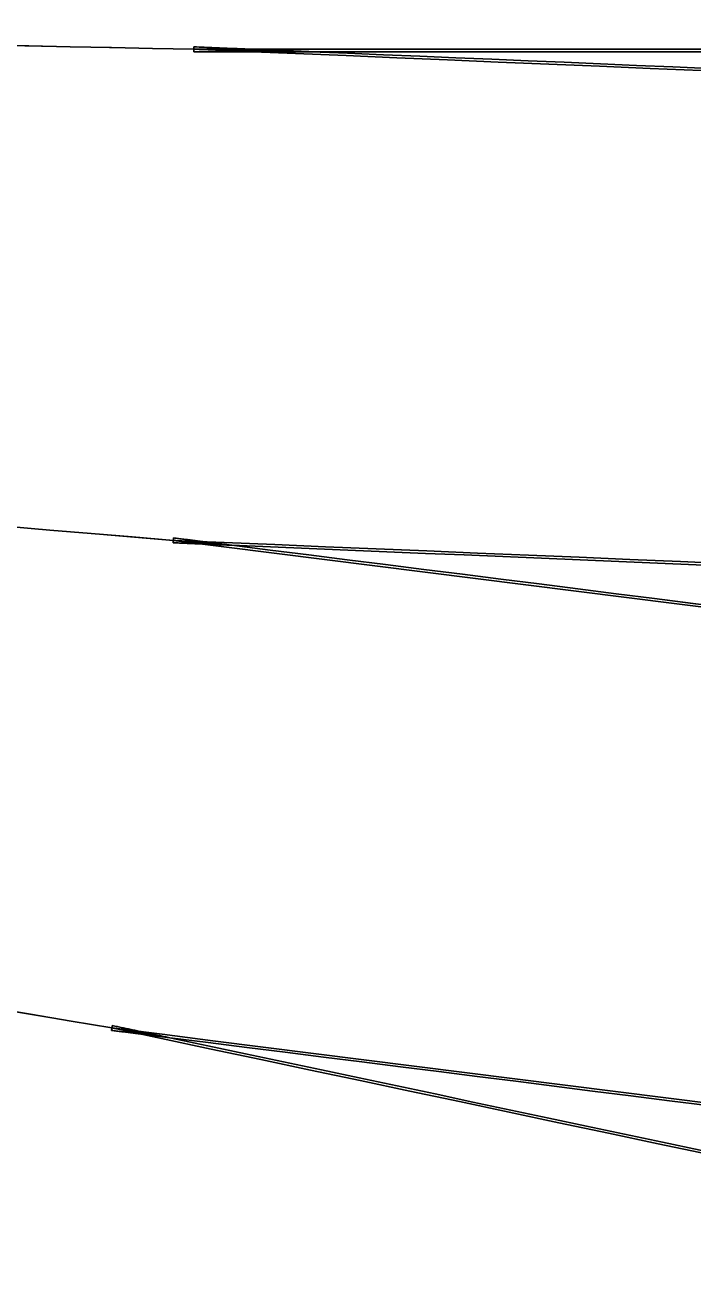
# Model space of a CAD drawing. Header units: millimetres. Extents: x 0 to 262, y -49 to 161.
# Drawn here: x 10.07 to 12.8, y 55.53 to 60.61 of the extents above; entities that cross this region are included whole.
import ezdxf

# ---------------------------------------------------------------- set-up
doc = ezdxf.new("R2010")
doc.units = ezdxf.units.MM
doc.layers.add('FRONT_HIDDEN', color=8, linetype='CONTINUOUS')
doc.layers.add('FRONT_VISIBLE', color=7, linetype='Continuous')

msp = doc.modelspace()

# ---------------------------------------------------------------- linework, layer by layer
at = {"layer": 'FRONT_HIDDEN'}
for points in [[(10.7625, 60.5134), (10.5941, 60.5169), (10.4257, 60.5205), (10.2573, 60.524), (10.0888, 60.5275), (9.9204, 60.531), (9.752, 60.5345), (9.5836, 60.5381), (9.4152, 60.5416), (9.2468, 60.5451), (9.0784, 60.5486), (8.91, 60.5521), (8.7415, 60.5556), (8.5731, 60.5592), (8.4047, 60.5627), (8.2363, 60.5662), (8.0679, 60.5697), (7.8995, 60.5732), (7.7311, 60.5768), (7.5627, 60.5803), (7.3942, 60.5838), (7.2258, 60.5873), (7.0574, 60.5908), (6.889, 60.5943)], [(10.7625, 60.5134), (10.5941, 60.5169), (10.4257, 60.5205), (10.2573, 60.524), (10.0888, 60.5275), (9.9204, 60.531), (9.752, 60.5345), (9.5836, 60.5381), (9.4152, 60.5416), (9.2468, 60.5451), (9.0784, 60.5486), (8.91, 60.5521), (8.7415, 60.5556), (8.5731, 60.5592), (8.4047, 60.5627), (8.2363, 60.5662), (8.0679, 60.5697), (7.8995, 60.5732), (7.7311, 60.5768), (7.5627, 60.5803), (7.3942, 60.5838), (7.2258, 60.5873), (7.0574, 60.5908), (6.889, 60.5943)], [(6.889, 60.5943), (7.0574, 60.5908), (7.2258, 60.5873), (7.3942, 60.5838), (7.5627, 60.5803), (7.7311, 60.5768), (7.8995, 60.5732), (8.0679, 60.5697), (8.2363, 60.5662), (8.4047, 60.5627), (8.5731, 60.5592), (8.7415, 60.5556), (8.91, 60.5521), (9.0784, 60.5486), (9.2468, 60.5451), (9.4152, 60.5416), (9.5836, 60.5381), (9.752, 60.5345), (9.9204, 60.531), (10.0888, 60.5275), (10.2573, 60.524), (10.4257, 60.5205), (10.5941, 60.5169), (10.7625, 60.5134)], [(10.7625, 60.5134), (10.7625, 60.513), (10.7625, 60.5126), (10.7625, 60.5121), (10.7625, 60.5117), (10.7625, 60.5113), (10.7624, 60.5108), (10.7624, 60.5104), (10.7624, 60.5099), (10.7624, 60.5095), (10.7624, 60.5091), (10.7624, 60.5086), (10.7624, 60.5082), (10.7624, 60.5078), (10.7624, 60.5073), (10.7624, 60.5069), (10.7624, 60.5065), (10.7623, 60.506), (10.7623, 60.5056), (10.7623, 60.5052), (10.7623, 60.5047), (10.7623, 60.5043), (10.7623, 60.5039), (10.7623, 60.5034)], [(10.7623, 60.5034), (10.7623, 60.5039), (10.7623, 60.5043), (10.7623, 60.5047), (10.7623, 60.5052), (10.7623, 60.5056), (10.7623, 60.506), (10.7624, 60.5065), (10.7624, 60.5069), (10.7624, 60.5073), (10.7624, 60.5078), (10.7624, 60.5082), (10.7624, 60.5086), (10.7624, 60.5091), (10.7624, 60.5095), (10.7624, 60.5099), (10.7624, 60.5104), (10.7624, 60.5108), (10.7625, 60.5113), (10.7625, 60.5117), (10.7625, 60.5121), (10.7625, 60.5126), (10.7625, 60.513), (10.7625, 60.5134)], [(10.7623, 60.5034), (10.7727, 60.5034), (10.7831, 60.5034), (10.7935, 60.5034), (10.8039, 60.5034), (10.8143, 60.5034), (10.8248, 60.5034), (10.8352, 60.5034), (10.8456, 60.5034), (10.856, 60.5034), (10.8664, 60.5034), (10.8768, 60.5034), (10.8872, 60.5034), (10.8976, 60.5034), (10.908, 60.5034), (10.9185, 60.5034), (10.9289, 60.5034), (10.9393, 60.5034), (10.9497, 60.5034), (10.9601, 60.5034), (10.9705, 60.5034), (10.9809, 60.5034), (10.9913, 60.5034), (11.0017, 60.5034)], [(11.0017, 60.5034), (10.9913, 60.5034), (10.9809, 60.5034), (10.9705, 60.5034), (10.9601, 60.5034), (10.9497, 60.5034), (10.9393, 60.5034), (10.9289, 60.5034), (10.9185, 60.5034), (10.908, 60.5034), (10.8976, 60.5034), (10.8872, 60.5034), (10.8768, 60.5034), (10.8664, 60.5034), (10.856, 60.5034), (10.8456, 60.5034), (10.8352, 60.5034), (10.8248, 60.5034), (10.8143, 60.5034), (10.8039, 60.5034), (10.7935, 60.5034), (10.7831, 60.5034), (10.7727, 60.5034), (10.7623, 60.5034)], [(10.7623, 60.5034), (10.7831, 60.5034), (10.8039, 60.5034), (10.8248, 60.5034), (10.8456, 60.5034), (10.8664, 60.5034), (10.8872, 60.5034), (10.908, 60.5034), (10.9289, 60.5034), (10.9497, 60.5034), (10.9705, 60.5034), (10.9913, 60.5034), (11.0121, 60.5034), (11.033, 60.5034), (11.0538, 60.5034), (11.0746, 60.5034), (11.0954, 60.5034), (11.1162, 60.5034), (11.1371, 60.5034), (11.1579, 60.5034), (11.1787, 60.5034), (11.1995, 60.5034), (11.2204, 60.5034), (11.2412, 60.5034)], [(11.2412, 60.5034), (11.2204, 60.5034), (11.1995, 60.5034), (11.1787, 60.5034), (11.1579, 60.5034), (11.1371, 60.5034), (11.1162, 60.5034), (11.0954, 60.5034), (11.0746, 60.5034), (11.0538, 60.5034), (11.033, 60.5034), (11.0121, 60.5034), (10.9913, 60.5034), (10.9705, 60.5034), (10.9497, 60.5034), (10.9289, 60.5034), (10.908, 60.5034), (10.8872, 60.5034), (10.8664, 60.5034), (10.8456, 60.5034), (10.8248, 60.5034), (10.8039, 60.5034), (10.7831, 60.5034), (10.7623, 60.5034)], [(10.7627, 60.5234), (10.7627, 60.523), (10.7627, 60.5226), (10.7627, 60.5221), (10.7627, 60.5217), (10.7627, 60.5213), (10.7627, 60.5208), (10.7626, 60.5204), (10.7626, 60.5199), (10.7626, 60.5195), (10.7626, 60.5191), (10.7626, 60.5186), (10.7626, 60.5182), (10.7626, 60.5178), (10.7626, 60.5173), (10.7626, 60.5169), (10.7626, 60.5165), (10.7626, 60.516), (10.7625, 60.5156), (10.7625, 60.5152), (10.7625, 60.5147), (10.7625, 60.5143), (10.7625, 60.5139), (10.7625, 60.5134)], [(10.7625, 60.5134), (10.7625, 60.5139), (10.7625, 60.5143), (10.7625, 60.5147), (10.7625, 60.5152), (10.7625, 60.5156), (10.7626, 60.516), (10.7626, 60.5165), (10.7626, 60.5169), (10.7626, 60.5173), (10.7626, 60.5178), (10.7626, 60.5182), (10.7626, 60.5186), (10.7626, 60.5191), (10.7626, 60.5195), (10.7626, 60.5199), (10.7626, 60.5204), (10.7627, 60.5208), (10.7627, 60.5213), (10.7627, 60.5217), (10.7627, 60.5221), (10.7627, 60.5226), (10.7627, 60.523), (10.7627, 60.5234)], [(15.5208, 60.3145), (15.314, 60.3232), (15.1071, 60.3318), (14.9002, 60.3405), (14.6933, 60.3491), (14.4864, 60.3578), (14.2795, 60.3664), (14.0727, 60.3751), (13.8658, 60.3837), (13.6589, 60.3924), (13.452, 60.401), (13.2451, 60.4097), (13.0382, 60.4183), (12.8313, 60.4269), (12.6245, 60.4356), (12.4176, 60.4442), (12.2107, 60.4529), (12.0038, 60.4615), (11.7969, 60.4702), (11.59, 60.4788), (11.3832, 60.4875), (11.1763, 60.4961), (10.9694, 60.5048), (10.7625, 60.5134)], [(15.525, 60.5134), (15.3179, 60.5134), (15.1109, 60.5134), (14.9038, 60.5134), (14.6967, 60.5134), (14.4897, 60.5134), (14.2826, 60.5134), (14.0755, 60.5134), (13.8685, 60.5134), (13.6614, 60.5134), (13.4543, 60.5134), (13.2473, 60.5134), (13.0402, 60.5134), (12.8332, 60.5134), (12.6261, 60.5134), (12.419, 60.5134), (12.212, 60.5134), (12.0049, 60.5134), (11.7978, 60.5134), (11.5908, 60.5134), (11.3837, 60.5134), (11.1766, 60.5134), (10.9696, 60.5134), (10.7625, 60.5134)], [(10.7625, 60.5134), (10.7833, 60.513), (10.8041, 60.5126), (10.8249, 60.5121), (10.8457, 60.5117), (10.8666, 60.5113), (10.8874, 60.5108), (10.9082, 60.5104), (10.929, 60.5099), (10.9498, 60.5095), (10.9706, 60.5091), (10.9914, 60.5086), (11.0122, 60.5082), (11.0331, 60.5078), (11.0539, 60.5073), (11.0747, 60.5069), (11.0955, 60.5065), (11.1163, 60.506), (11.1371, 60.5056), (11.1579, 60.5052), (11.1787, 60.5047), (11.1996, 60.5043), (11.2204, 60.5039), (11.2412, 60.5034)], [(11.2412, 60.5034), (11.2204, 60.5039), (11.1996, 60.5043), (11.1787, 60.5047), (11.1579, 60.5052), (11.1371, 60.5056), (11.1163, 60.506), (11.0955, 60.5065), (11.0747, 60.5069), (11.0539, 60.5073), (11.0331, 60.5078), (11.0122, 60.5082), (10.9914, 60.5086), (10.9706, 60.5091), (10.9498, 60.5095), (10.929, 60.5099), (10.9082, 60.5104), (10.8874, 60.5108), (10.8666, 60.5113), (10.8457, 60.5117), (10.8249, 60.5121), (10.8041, 60.5126), (10.7833, 60.513), (10.7625, 60.5134)], [(11.0019, 60.5134), (10.9915, 60.5139), (10.9811, 60.5143), (10.9707, 60.5147), (10.9603, 60.5152), (10.9499, 60.5156), (10.9395, 60.516), (10.9291, 60.5165), (10.9187, 60.5169), (10.9083, 60.5173), (10.8979, 60.5178), (10.8875, 60.5182), (10.8771, 60.5186), (10.8667, 60.5191), (10.8563, 60.5195), (10.8459, 60.5199), (10.8355, 60.5204), (10.8251, 60.5208), (10.8147, 60.5213), (10.8043, 60.5217), (10.7939, 60.5221), (10.7835, 60.5226), (10.7731, 60.523), (10.7627, 60.5234)], [(10.7627, 60.5234), (10.7731, 60.523), (10.7835, 60.5226), (10.7939, 60.5221), (10.8043, 60.5217), (10.8147, 60.5213), (10.8251, 60.5208), (10.8355, 60.5204), (10.8459, 60.5199), (10.8563, 60.5195), (10.8667, 60.5191), (10.8771, 60.5186), (10.8875, 60.5182), (10.8979, 60.5178), (10.9083, 60.5173), (10.9187, 60.5169), (10.9291, 60.5165), (10.9395, 60.516), (10.9499, 60.5156), (10.9603, 60.5152), (10.9707, 60.5147), (10.9811, 60.5143), (10.9915, 60.5139), (11.0019, 60.5134)], [(10.7627, 60.5234), (10.7835, 60.5226), (10.8043, 60.5217), (10.8251, 60.5208), (10.8459, 60.5199), (10.8667, 60.5191), (10.8875, 60.5182), (10.9083, 60.5173), (10.9291, 60.5165), (10.9499, 60.5156), (10.9707, 60.5147), (10.9915, 60.5139), (11.0123, 60.513), (11.0331, 60.5121), (11.0539, 60.5113), (11.0748, 60.5104), (11.0956, 60.5095), (11.1164, 60.5086), (11.1372, 60.5078), (11.158, 60.5069), (11.1788, 60.506), (11.1996, 60.5052), (11.2204, 60.5043), (11.2412, 60.5034)], [(11.2412, 60.5034), (11.2204, 60.5043), (11.1996, 60.5052), (11.1788, 60.506), (11.158, 60.5069), (11.1372, 60.5078), (11.1164, 60.5086), (11.0956, 60.5095), (11.0748, 60.5104), (11.0539, 60.5113), (11.0331, 60.5121), (11.0123, 60.513), (10.9915, 60.5139), (10.9707, 60.5147), (10.9499, 60.5156), (10.9291, 60.5165), (10.9083, 60.5173), (10.8875, 60.5182), (10.8667, 60.5191), (10.8459, 60.5199), (10.8251, 60.5208), (10.8043, 60.5217), (10.7835, 60.5226), (10.7627, 60.5234)], [(11.0017, 60.5034), (11.0121, 60.5034), (11.0226, 60.5034), (11.033, 60.5034), (11.0434, 60.5034), (11.0538, 60.5034), (11.0642, 60.5034), (11.0746, 60.5034), (11.085, 60.5034), (11.0954, 60.5034), (11.1058, 60.5034), (11.1162, 60.5034), (11.1267, 60.5034), (11.1371, 60.5034), (11.1475, 60.5034), (11.1579, 60.5034), (11.1683, 60.5034), (11.1787, 60.5034), (11.1891, 60.5034), (11.1995, 60.5034), (11.2099, 60.5034), (11.2204, 60.5034), (11.2308, 60.5034), (11.2412, 60.5034)], [(11.2412, 60.5034), (11.2308, 60.5034), (11.2204, 60.5034), (11.2099, 60.5034), (11.1995, 60.5034), (11.1891, 60.5034), (11.1787, 60.5034), (11.1683, 60.5034), (11.1579, 60.5034), (11.1475, 60.5034), (11.1371, 60.5034), (11.1267, 60.5034), (11.1162, 60.5034), (11.1058, 60.5034), (11.0954, 60.5034), (11.085, 60.5034), (11.0746, 60.5034), (11.0642, 60.5034), (11.0538, 60.5034), (11.0434, 60.5034), (11.033, 60.5034), (11.0226, 60.5034), (11.0121, 60.5034), (11.0017, 60.5034)], [(11.2412, 60.5034), (11.2308, 60.5039), (11.2204, 60.5043), (11.21, 60.5047), (11.1996, 60.5052), (11.1892, 60.5056), (11.1788, 60.506), (11.1684, 60.5065), (11.158, 60.5069), (11.1476, 60.5073), (11.1372, 60.5078), (11.1268, 60.5082), (11.1164, 60.5086), (11.106, 60.5091), (11.0956, 60.5095), (11.0852, 60.5099), (11.0748, 60.5104), (11.0644, 60.5108), (11.054, 60.5113), (11.0435, 60.5117), (11.0331, 60.5121), (11.0227, 60.5126), (11.0123, 60.513), (11.0019, 60.5134)], [(11.0019, 60.5134), (11.0123, 60.513), (11.0227, 60.5126), (11.0331, 60.5121), (11.0435, 60.5117), (11.054, 60.5113), (11.0644, 60.5108), (11.0748, 60.5104), (11.0852, 60.5099), (11.0956, 60.5095), (11.106, 60.5091), (11.1164, 60.5086), (11.1268, 60.5082), (11.1372, 60.5078), (11.1476, 60.5073), (11.158, 60.5069), (11.1684, 60.5065), (11.1788, 60.506), (11.1892, 60.5056), (11.1996, 60.5052), (11.21, 60.5047), (11.2204, 60.5043), (11.2308, 60.5039), (11.2412, 60.5034)], [(11.2412, 60.5034), (11.3886, 60.4973), (11.5361, 60.4911), (11.6836, 60.4849), (11.8311, 60.4788), (11.9785, 60.4726), (12.126, 60.4664), (12.2735, 60.4603), (12.421, 60.4541), (12.5684, 60.4479), (12.7159, 60.4418), (12.8634, 60.4356), (13.0108, 60.4295), (13.1583, 60.4233), (13.3058, 60.4171), (13.4533, 60.411), (13.6007, 60.4048), (13.7482, 60.3986), (13.8957, 60.3925), (14.0431, 60.3863), (14.1906, 60.3801), (14.3381, 60.374), (14.4856, 60.3678), (14.633, 60.3616)], [(14.633, 60.3616), (14.4856, 60.3678), (14.3381, 60.374), (14.1906, 60.3801), (14.0431, 60.3863), (13.8957, 60.3925), (13.7482, 60.3986), (13.6007, 60.4048), (13.4533, 60.411), (13.3058, 60.4171), (13.1583, 60.4233), (13.0108, 60.4295), (12.8634, 60.4356), (12.7159, 60.4418), (12.5684, 60.4479), (12.421, 60.4541), (12.2735, 60.4603), (12.126, 60.4664), (11.9785, 60.4726), (11.8311, 60.4788), (11.6836, 60.4849), (11.5361, 60.4911), (11.3886, 60.4973), (11.2412, 60.5034)], [(14.636, 60.5034), (14.4884, 60.5034), (14.3408, 60.5034), (14.1932, 60.5034), (14.0456, 60.5034), (13.898, 60.5034), (13.7504, 60.5034), (13.6028, 60.5034), (13.4552, 60.5034), (13.3076, 60.5034), (13.16, 60.5034), (13.0124, 60.5034), (12.8648, 60.5034), (12.7172, 60.5034), (12.5696, 60.5034), (12.422, 60.5034), (12.2744, 60.5034), (12.1268, 60.5034), (11.9792, 60.5034), (11.8316, 60.5034), (11.684, 60.5034), (11.5364, 60.5034), (11.3888, 60.5034), (11.2412, 60.5034)], [(11.2412, 60.5034), (11.3888, 60.5034), (11.5364, 60.5034), (11.684, 60.5034), (11.8316, 60.5034), (11.9792, 60.5034), (12.1268, 60.5034), (12.2744, 60.5034), (12.422, 60.5034), (12.5696, 60.5034), (12.7172, 60.5034), (12.8648, 60.5034), (13.0124, 60.5034), (13.16, 60.5034), (13.3076, 60.5034), (13.4552, 60.5034), (13.6028, 60.5034), (13.7504, 60.5034), (13.898, 60.5034), (14.0456, 60.5034), (14.1932, 60.5034), (14.3408, 60.5034), (14.4884, 60.5034), (14.636, 60.5034)], [(11.2412, 60.5034), (11.3886, 60.4973), (11.5361, 60.4911), (11.6836, 60.4849), (11.8311, 60.4788), (11.9785, 60.4726), (12.126, 60.4664), (12.2735, 60.4603), (12.4209, 60.4541), (12.5684, 60.4479), (12.7159, 60.4418), (12.8634, 60.4356), (13.0108, 60.4295), (13.1583, 60.4233), (13.3058, 60.4171), (13.4533, 60.411), (13.6007, 60.4048), (13.7482, 60.3986), (13.8957, 60.3925), (14.0431, 60.3863), (14.1906, 60.3801), (14.3381, 60.374), (14.4856, 60.3678), (14.633, 60.3616)], [(14.633, 60.3616), (14.4856, 60.3678), (14.3381, 60.374), (14.1906, 60.3801), (14.0431, 60.3863), (13.8957, 60.3925), (13.7482, 60.3986), (13.6007, 60.4048), (13.4533, 60.411), (13.3058, 60.4171), (13.1583, 60.4233), (13.0108, 60.4295), (12.8634, 60.4356), (12.7159, 60.4418), (12.5684, 60.4479), (12.4209, 60.4541), (12.2735, 60.4603), (12.126, 60.4664), (11.9785, 60.4726), (11.8311, 60.4788), (11.6836, 60.4849), (11.5361, 60.4911), (11.3886, 60.4973), (11.2412, 60.5034)], [(11.2412, 60.5034), (11.3888, 60.5034), (11.5364, 60.5034), (11.684, 60.5034), (11.8316, 60.5034), (11.9792, 60.5034), (12.1268, 60.5034), (12.2744, 60.5034), (12.422, 60.5034), (12.5696, 60.5034), (12.7172, 60.5034), (12.8648, 60.5034), (13.0124, 60.5034), (13.16, 60.5034), (13.3076, 60.5034), (13.4552, 60.5034), (13.6028, 60.5034), (13.7504, 60.5034), (13.898, 60.5034), (14.0456, 60.5034), (14.1932, 60.5034), (14.3408, 60.5034), (14.4884, 60.5034), (14.636, 60.5034)], [(14.636, 60.5034), (14.4884, 60.5034), (14.3408, 60.5034), (14.1932, 60.5034), (14.0456, 60.5034), (13.898, 60.5034), (13.7504, 60.5034), (13.6028, 60.5034), (13.4552, 60.5034), (13.3076, 60.5034), (13.16, 60.5034), (13.0124, 60.5034), (12.8648, 60.5034), (12.7172, 60.5034), (12.5696, 60.5034), (12.422, 60.5034), (12.2744, 60.5034), (12.1268, 60.5034), (11.9792, 60.5034), (11.8316, 60.5034), (11.684, 60.5034), (11.5364, 60.5034), (11.3888, 60.5034), (11.2412, 60.5034)], [(10.6788, 58.5105), (10.5108, 58.5246), (10.3428, 58.5386), (10.1749, 58.5527), (10.0069, 58.5668), (9.8389, 58.5808), (9.6709, 58.5949), (9.503, 58.609), (9.335, 58.6231), (9.167, 58.6371), (8.9991, 58.6512), (8.8311, 58.6653), (8.6631, 58.6793), (8.4951, 58.6934), (8.3272, 58.7075), (8.1592, 58.7215), (7.9912, 58.7356), (7.8233, 58.7497), (7.6553, 58.7637), (7.4873, 58.7778), (7.3193, 58.7919), (7.1514, 58.8059), (6.9834, 58.82), (6.8154, 58.8341)], [(10.6788, 58.5105), (10.5108, 58.5246), (10.3428, 58.5386), (10.1749, 58.5527), (10.0069, 58.5668), (9.8389, 58.5808), (9.6709, 58.5949), (9.503, 58.609), (9.335, 58.6231), (9.167, 58.6371), (8.9991, 58.6512), (8.8311, 58.6653), (8.6631, 58.6793), (8.4951, 58.6934), (8.3272, 58.7075), (8.1592, 58.7215), (7.9912, 58.7356), (7.8233, 58.7497), (7.6553, 58.7637), (7.4873, 58.7778), (7.3193, 58.7919), (7.1514, 58.8059), (6.9834, 58.82), (6.8154, 58.8341)], [(6.8154, 58.8341), (6.9834, 58.82), (7.1514, 58.8059), (7.3193, 58.7919), (7.4873, 58.7778), (7.6553, 58.7637), (7.8233, 58.7497), (7.9912, 58.7356), (8.1592, 58.7215), (8.3272, 58.7075), (8.4951, 58.6934), (8.6631, 58.6793), (8.8311, 58.6653), (8.9991, 58.6512), (9.167, 58.6371), (9.335, 58.6231), (9.503, 58.609), (9.6709, 58.5949), (9.8389, 58.5808), (10.0069, 58.5668), (10.1749, 58.5527), (10.3428, 58.5386), (10.5108, 58.5246), (10.6788, 58.5105)], [(10.6788, 58.5105), (10.6787, 58.5101), (10.6787, 58.5096), (10.6787, 58.5092), (10.6786, 58.5088), (10.6786, 58.5083), (10.6786, 58.5079), (10.6785, 58.5075), (10.6785, 58.507), (10.6785, 58.5066), (10.6784, 58.5062), (10.6784, 58.5057), (10.6783, 58.5053), (10.6783, 58.5049), (10.6783, 58.5044), (10.6782, 58.504), (10.6782, 58.5036), (10.6782, 58.5031), (10.6781, 58.5027), (10.6781, 58.5023), (10.6781, 58.5018), (10.678, 58.5014), (10.678, 58.501), (10.6779, 58.5005)], [(10.6779, 58.5005), (10.678, 58.501), (10.678, 58.5014), (10.6781, 58.5018), (10.6781, 58.5023), (10.6781, 58.5027), (10.6782, 58.5031), (10.6782, 58.5036), (10.6782, 58.504), (10.6783, 58.5044), (10.6783, 58.5049), (10.6783, 58.5053), (10.6784, 58.5057), (10.6784, 58.5062), (10.6785, 58.5066), (10.6785, 58.507), (10.6785, 58.5075), (10.6786, 58.5079), (10.6786, 58.5083), (10.6786, 58.5088), (10.6787, 58.5092), (10.6787, 58.5096), (10.6787, 58.5101), (10.6788, 58.5105)], [(10.6788, 58.5105), (10.6788, 58.5109), (10.6789, 58.5114), (10.6789, 58.5118), (10.6789, 58.5122), (10.679, 58.5127), (10.679, 58.5131), (10.679, 58.5135), (10.6791, 58.514), (10.6791, 58.5144), (10.6791, 58.5148), (10.6792, 58.5153), (10.6792, 58.5157), (10.6792, 58.5162), (10.6793, 58.5166), (10.6793, 58.517), (10.6794, 58.5175), (10.6794, 58.5179), (10.6794, 58.5183), (10.6795, 58.5188), (10.6795, 58.5192), (10.6795, 58.5196), (10.6796, 58.5201), (10.6796, 58.5205)], [(10.6796, 58.5205), (10.6796, 58.5201), (10.6795, 58.5196), (10.6795, 58.5192), (10.6795, 58.5188), (10.6794, 58.5183), (10.6794, 58.5179), (10.6794, 58.5175), (10.6793, 58.517), (10.6793, 58.5166), (10.6792, 58.5162), (10.6792, 58.5157), (10.6792, 58.5153), (10.6791, 58.5148), (10.6791, 58.5144), (10.6791, 58.514), (10.679, 58.5135), (10.679, 58.5131), (10.679, 58.5127), (10.6789, 58.5122), (10.6789, 58.5118), (10.6789, 58.5114), (10.6788, 58.5109), (10.6788, 58.5105)], [(15.4039, 57.9152), (15.1985, 57.9411), (14.993, 57.967), (14.7876, 57.9928), (14.5822, 58.0187), (14.3767, 58.0446), (14.1713, 58.0705), (13.9658, 58.0964), (13.7604, 58.1223), (13.555, 58.1481), (13.3495, 58.174), (13.1441, 58.1999), (12.9386, 58.2258), (12.7332, 58.2517), (12.5277, 58.2776), (12.3223, 58.3034), (12.1169, 58.3293), (11.9114, 58.3552), (11.706, 58.3811), (11.5005, 58.407), (11.2951, 58.4329), (11.0897, 58.4587), (10.8842, 58.4846), (10.6788, 58.5105)], [(15.4371, 58.3116), (15.2302, 58.3203), (15.0234, 58.3289), (14.8165, 58.3376), (14.6096, 58.3462), (14.4027, 58.3549), (14.1958, 58.3635), (13.9889, 58.3721), (13.782, 58.3808), (13.5752, 58.3894), (13.3683, 58.3981), (13.1614, 58.4067), (12.9545, 58.4154), (12.7476, 58.424), (12.5407, 58.4327), (12.3339, 58.4413), (12.127, 58.45), (11.9201, 58.4586), (11.7132, 58.4673), (11.5063, 58.4759), (11.2994, 58.4846), (11.0925, 58.4932), (10.8857, 58.5019), (10.6788, 58.5105)], [(10.6788, 58.5105), (10.6892, 58.5096), (10.6995, 58.5088), (10.7099, 58.5079), (10.7203, 58.507), (10.7306, 58.5062), (10.741, 58.5053), (10.7514, 58.5044), (10.7618, 58.5036), (10.7721, 58.5027), (10.7825, 58.5018), (10.7929, 58.501), (10.8033, 58.5001), (10.8136, 58.4992), (10.824, 58.4983), (10.8344, 58.4975), (10.8448, 58.4966), (10.8551, 58.4957), (10.8655, 58.4949), (10.8759, 58.494), (10.8863, 58.4931), (10.8966, 58.4923), (10.907, 58.4914), (10.9174, 58.4905)], [(10.9174, 58.4905), (10.907, 58.4914), (10.8966, 58.4923), (10.8863, 58.4931), (10.8759, 58.494), (10.8655, 58.4949), (10.8551, 58.4957), (10.8448, 58.4966), (10.8344, 58.4975), (10.824, 58.4983), (10.8136, 58.4992), (10.8033, 58.5001), (10.7929, 58.501), (10.7825, 58.5018), (10.7721, 58.5027), (10.7618, 58.5036), (10.7514, 58.5044), (10.741, 58.5053), (10.7306, 58.5062), (10.7203, 58.507), (10.7099, 58.5079), (10.6995, 58.5088), (10.6892, 58.5096), (10.6788, 58.5105)], [(10.6796, 58.5205), (10.6848, 58.5198), (10.69, 58.5192), (10.6951, 58.5185), (10.7003, 58.5179), (10.7055, 58.5172), (10.7106, 58.5166), (10.7158, 58.5159), (10.721, 58.5153), (10.7261, 58.5146), (10.7313, 58.514), (10.7365, 58.5133), (10.7416, 58.5127), (10.7468, 58.512), (10.752, 58.5114), (10.7571, 58.5107), (10.7623, 58.5101), (10.7675, 58.5094), (10.7727, 58.5088), (10.7778, 58.5081), (10.783, 58.5075), (10.7882, 58.5068), (10.7933, 58.5062), (10.7985, 58.5055)], [(10.7985, 58.5055), (10.7933, 58.5062), (10.7882, 58.5068), (10.783, 58.5075), (10.7778, 58.5081), (10.7727, 58.5088), (10.7675, 58.5094), (10.7623, 58.5101), (10.7571, 58.5107), (10.752, 58.5114), (10.7468, 58.512), (10.7416, 58.5127), (10.7365, 58.5133), (10.7313, 58.514), (10.7261, 58.5146), (10.721, 58.5153), (10.7158, 58.5159), (10.7106, 58.5166), (10.7055, 58.5172), (10.7003, 58.5179), (10.6951, 58.5185), (10.69, 58.5192), (10.6848, 58.5198), (10.6796, 58.5205)], [(10.6796, 58.5205), (10.69, 58.5192), (10.7003, 58.5179), (10.7106, 58.5166), (10.721, 58.5153), (10.7313, 58.514), (10.7416, 58.5127), (10.752, 58.5114), (10.7623, 58.5101), (10.7727, 58.5088), (10.783, 58.5075), (10.7933, 58.5062), (10.8037, 58.5049), (10.814, 58.5036), (10.8243, 58.5023), (10.8347, 58.5009), (10.845, 58.4996), (10.8554, 58.4983), (10.8657, 58.497), (10.876, 58.4957), (10.8864, 58.4944), (10.8967, 58.4931), (10.907, 58.4918), (10.9174, 58.4905)], [(10.9174, 58.4905), (10.907, 58.4918), (10.8967, 58.4931), (10.8864, 58.4944), (10.876, 58.4957), (10.8657, 58.497), (10.8554, 58.4983), (10.845, 58.4996), (10.8347, 58.5009), (10.8243, 58.5023), (10.814, 58.5036), (10.8037, 58.5049), (10.7933, 58.5062), (10.783, 58.5075), (10.7727, 58.5088), (10.7623, 58.5101), (10.752, 58.5114), (10.7416, 58.5127), (10.7313, 58.514), (10.721, 58.5153), (10.7106, 58.5166), (10.7003, 58.5179), (10.69, 58.5192), (10.6796, 58.5205)], [(10.6779, 58.5005), (10.6831, 58.5003), (10.6884, 58.5001), (10.6936, 58.4999), (10.6988, 58.4997), (10.704, 58.4995), (10.7092, 58.4992), (10.7144, 58.499), (10.7196, 58.4988), (10.7248, 58.4986), (10.73, 58.4984), (10.7352, 58.4981), (10.7404, 58.4979), (10.7456, 58.4977), (10.7508, 58.4975), (10.756, 58.4973), (10.7612, 58.4971), (10.7664, 58.4968), (10.7716, 58.4966), (10.7768, 58.4964), (10.782, 58.4962), (10.7873, 58.496), (10.7925, 58.4958), (10.7977, 58.4955)], [(10.7977, 58.4955), (10.7925, 58.4958), (10.7873, 58.496), (10.782, 58.4962), (10.7768, 58.4964), (10.7716, 58.4966), (10.7664, 58.4968), (10.7612, 58.4971), (10.756, 58.4973), (10.7508, 58.4975), (10.7456, 58.4977), (10.7404, 58.4979), (10.7352, 58.4981), (10.73, 58.4984), (10.7248, 58.4986), (10.7196, 58.4988), (10.7144, 58.499), (10.7092, 58.4992), (10.704, 58.4995), (10.6988, 58.4997), (10.6936, 58.4999), (10.6884, 58.5001), (10.6831, 58.5003), (10.6779, 58.5005)], [(10.6779, 58.5005), (10.6884, 58.5001), (10.6988, 58.4997), (10.7092, 58.4992), (10.7196, 58.4988), (10.73, 58.4984), (10.7404, 58.4979), (10.7508, 58.4975), (10.7612, 58.4971), (10.7716, 58.4966), (10.782, 58.4962), (10.7925, 58.4958), (10.8029, 58.4953), (10.8133, 58.4949), (10.8237, 58.4944), (10.8341, 58.494), (10.8445, 58.4936), (10.8549, 58.4931), (10.8653, 58.4927), (10.8757, 58.4923), (10.8862, 58.4918), (10.8966, 58.4914), (10.907, 58.491), (10.9174, 58.4905)], [(10.9174, 58.4905), (10.907, 58.491), (10.8966, 58.4914), (10.8862, 58.4918), (10.8757, 58.4923), (10.8653, 58.4927), (10.8549, 58.4931), (10.8445, 58.4936), (10.8341, 58.494), (10.8237, 58.4944), (10.8133, 58.4949), (10.8029, 58.4953), (10.7925, 58.4958), (10.782, 58.4962), (10.7716, 58.4966), (10.7612, 58.4971), (10.7508, 58.4975), (10.7404, 58.4979), (10.73, 58.4984), (10.7196, 58.4988), (10.7092, 58.4992), (10.6988, 58.4997), (10.6884, 58.5001), (10.6779, 58.5005)], [(10.7977, 58.4955), (10.8029, 58.4953), (10.8081, 58.4951), (10.8133, 58.4949), (10.8185, 58.4947), (10.8237, 58.4944), (10.8289, 58.4942), (10.8341, 58.494), (10.8393, 58.4938), (10.8445, 58.4936), (10.8497, 58.4934), (10.8549, 58.4931), (10.8601, 58.4929), (10.8653, 58.4927), (10.8705, 58.4925), (10.8757, 58.4923), (10.8809, 58.4921), (10.8862, 58.4918), (10.8914, 58.4916), (10.8966, 58.4914), (10.9018, 58.4912), (10.907, 58.491), (10.9122, 58.4907), (10.9174, 58.4905)], [(10.9174, 58.4905), (10.9122, 58.4907), (10.907, 58.491), (10.9018, 58.4912), (10.8966, 58.4914), (10.8914, 58.4916), (10.8862, 58.4918), (10.8809, 58.4921), (10.8757, 58.4923), (10.8705, 58.4925), (10.8653, 58.4927), (10.8601, 58.4929), (10.8549, 58.4931), (10.8497, 58.4934), (10.8445, 58.4936), (10.8393, 58.4938), (10.8341, 58.494), (10.8289, 58.4942), (10.8237, 58.4944), (10.8185, 58.4947), (10.8133, 58.4949), (10.8081, 58.4951), (10.8029, 58.4953), (10.7977, 58.4955)], [(10.7985, 58.5055), (10.8037, 58.5049), (10.8088, 58.5042), (10.814, 58.5036), (10.8192, 58.5029), (10.8243, 58.5023), (10.8295, 58.5016), (10.8347, 58.5009), (10.8399, 58.5003), (10.845, 58.4996), (10.8502, 58.499), (10.8554, 58.4983), (10.8605, 58.4977), (10.8657, 58.497), (10.8709, 58.4964), (10.876, 58.4957), (10.8812, 58.4951), (10.8864, 58.4944), (10.8915, 58.4938), (10.8967, 58.4931), (10.9019, 58.4925), (10.907, 58.4918), (10.9122, 58.4912), (10.9174, 58.4905)], [(10.9174, 58.4905), (10.9122, 58.4912), (10.907, 58.4918), (10.9019, 58.4925), (10.8967, 58.4931), (10.8915, 58.4938), (10.8864, 58.4944), (10.8812, 58.4951), (10.876, 58.4957), (10.8709, 58.4964), (10.8657, 58.497), (10.8605, 58.4977), (10.8554, 58.4983), (10.8502, 58.499), (10.845, 58.4996), (10.8399, 58.5003), (10.8347, 58.5009), (10.8295, 58.5016), (10.8243, 58.5023), (10.8192, 58.5029), (10.814, 58.5036), (10.8088, 58.5042), (10.8037, 58.5049), (10.7985, 58.5055)], [(10.9174, 58.4905), (11.0742, 58.4708), (11.2309, 58.451), (11.3877, 58.4313), (11.5445, 58.4115), (11.7012, 58.3918), (11.858, 58.372), (12.0148, 58.3523), (12.1716, 58.3325), (12.3283, 58.3128), (12.4851, 58.293), (12.6419, 58.2733), (12.7987, 58.2535), (12.9554, 58.2338), (13.1122, 58.214), (13.269, 58.1943), (13.4257, 58.1745), (13.5825, 58.1548), (13.7393, 58.135), (13.8961, 58.1153), (14.0528, 58.0955), (14.2096, 58.0757), (14.3664, 58.056), (14.5231, 58.0362)], [(14.5231, 58.0362), (14.3664, 58.056), (14.2096, 58.0757), (14.0528, 58.0955), (13.8961, 58.1153), (13.7393, 58.135), (13.5825, 58.1548), (13.4257, 58.1745), (13.269, 58.1943), (13.1122, 58.214), (12.9554, 58.2338), (12.7987, 58.2535), (12.6419, 58.2733), (12.4851, 58.293), (12.3283, 58.3128), (12.1716, 58.3325), (12.0148, 58.3523), (11.858, 58.372), (11.7012, 58.3918), (11.5445, 58.4115), (11.3877, 58.4313), (11.2309, 58.451), (11.0742, 58.4708), (10.9174, 58.4905)], [(10.9174, 58.4905), (11.0742, 58.4708), (11.2309, 58.451), (11.3877, 58.4313), (11.5445, 58.4115), (11.7012, 58.3918), (11.858, 58.372), (12.0148, 58.3523), (12.1716, 58.3325), (12.3283, 58.3128), (12.4851, 58.293), (12.6419, 58.2733), (12.7986, 58.2535), (12.9554, 58.2338), (13.1122, 58.214), (13.269, 58.1943), (13.4257, 58.1745), (13.5825, 58.1548), (13.7393, 58.135), (13.896, 58.1153), (14.0528, 58.0955), (14.2096, 58.0758), (14.3664, 58.056), (14.5231, 58.0362)], [(14.5231, 58.0362), (14.3664, 58.056), (14.2096, 58.0758), (14.0528, 58.0955), (13.896, 58.1153), (13.7393, 58.135), (13.5825, 58.1548), (13.4257, 58.1745), (13.269, 58.1943), (13.1122, 58.214), (12.9554, 58.2338), (12.7986, 58.2535), (12.6419, 58.2733), (12.4851, 58.293), (12.3283, 58.3128), (12.1716, 58.3325), (12.0148, 58.3523), (11.858, 58.372), (11.7012, 58.3918), (11.5445, 58.4115), (11.3877, 58.4313), (11.2309, 58.451), (11.0742, 58.4708), (10.9174, 58.4905)], [(10.9174, 58.4905), (11.0753, 58.4839), (11.2331, 58.4773), (11.391, 58.4707), (11.5489, 58.4641), (11.7068, 58.4575), (11.8646, 58.4509), (12.0225, 58.4443), (12.1804, 58.4377), (12.3382, 58.4311), (12.4961, 58.4245), (12.654, 58.4179), (12.8119, 58.4113), (12.9697, 58.4047), (13.1276, 58.3981), (13.2855, 58.3915), (13.4434, 58.3849), (13.6012, 58.3783), (13.7591, 58.3717), (13.917, 58.3651), (14.0749, 58.3585), (14.2327, 58.3519), (14.3906, 58.3453), (14.5485, 58.3387)], [(14.5485, 58.3387), (14.3906, 58.3453), (14.2327, 58.3519), (14.0749, 58.3585), (13.917, 58.3651), (13.7591, 58.3717), (13.6012, 58.3783), (13.4434, 58.3849), (13.2855, 58.3915), (13.1276, 58.3981), (12.9697, 58.4047), (12.8119, 58.4113), (12.654, 58.4179), (12.4961, 58.4245), (12.3382, 58.4311), (12.1804, 58.4377), (12.0225, 58.4443), (11.8646, 58.4509), (11.7068, 58.4575), (11.5489, 58.4641), (11.391, 58.4707), (11.2331, 58.4773), (11.0753, 58.4839), (10.9174, 58.4905)], [(10.9174, 58.4905), (11.0753, 58.4839), (11.2331, 58.4773), (11.391, 58.4707), (11.5489, 58.4641), (11.7068, 58.4575), (11.8646, 58.4509), (12.0225, 58.4443), (12.1804, 58.4377), (12.3382, 58.4311), (12.4961, 58.4245), (12.654, 58.4179), (12.8119, 58.4113), (12.9697, 58.4047), (13.1276, 58.3981), (13.2855, 58.3915), (13.4434, 58.3849), (13.6012, 58.3783), (13.7591, 58.3717), (13.917, 58.3651), (14.0748, 58.3585), (14.2327, 58.3519), (14.3906, 58.3453), (14.5485, 58.3387)], [(14.5485, 58.3387), (14.3906, 58.3453), (14.2327, 58.3519), (14.0748, 58.3585), (13.917, 58.3651), (13.7591, 58.3717), (13.6012, 58.3783), (13.4434, 58.3849), (13.2855, 58.3915), (13.1276, 58.3981), (12.9697, 58.4047), (12.8119, 58.4113), (12.654, 58.4179), (12.4961, 58.4245), (12.3382, 58.4311), (12.1804, 58.4377), (12.0225, 58.4443), (11.8646, 58.4509), (11.7068, 58.4575), (11.5489, 58.4641), (11.391, 58.4707), (11.2331, 58.4773), (11.0753, 58.4839), (10.9174, 58.4905)], [(10.4282, 56.5216), (10.262, 56.5496), (10.0958, 56.5776), (9.9296, 56.6057), (9.7633, 56.6337), (9.5971, 56.6618), (9.4309, 56.6898), (9.2647, 56.7178), (9.0985, 56.7459), (8.9323, 56.7739), (8.7661, 56.8019), (8.5999, 56.83), (8.4336, 56.858), (8.2674, 56.886), (8.1012, 56.9141), (7.935, 56.9421), (7.7688, 56.9702), (7.6026, 56.9982), (7.4364, 57.0262), (7.2702, 57.0543), (7.104, 57.0823), (6.9377, 57.1103), (6.7715, 57.1384), (6.6053, 57.1664)], [(10.4282, 56.5216), (10.262, 56.5496), (10.0958, 56.5776), (9.9296, 56.6057), (9.7633, 56.6337), (9.5971, 56.6618), (9.4309, 56.6898), (9.2647, 56.7178), (9.0985, 56.7459), (8.9323, 56.7739), (8.7661, 56.8019), (8.5999, 56.83), (8.4336, 56.858), (8.2674, 56.886), (8.1012, 56.9141), (7.935, 56.9421), (7.7688, 56.9702), (7.6026, 56.9982), (7.4364, 57.0262), (7.2702, 57.0543), (7.104, 57.0823), (6.9377, 57.1103), (6.7715, 57.1384), (6.6053, 57.1664)], [(6.6053, 57.1664), (6.7715, 57.1384), (6.9377, 57.1103), (7.104, 57.0823), (7.2702, 57.0543), (7.4364, 57.0262), (7.6026, 56.9982), (7.7688, 56.9702), (7.935, 56.9421), (8.1012, 56.9141), (8.2674, 56.886), (8.4336, 56.858), (8.5999, 56.83), (8.7661, 56.8019), (8.9323, 56.7739), (9.0985, 56.7459), (9.2647, 56.7178), (9.4309, 56.6898), (9.5971, 56.6618), (9.7633, 56.6337), (9.9296, 56.6057), (10.0958, 56.5776), (10.262, 56.5496), (10.4282, 56.5216)], [(10.4282, 56.5216), (10.4283, 56.522), (10.4283, 56.5224), (10.4284, 56.5229), (10.4285, 56.5233), (10.4286, 56.5237), (10.4286, 56.5241), (10.4287, 56.5246), (10.4288, 56.525), (10.4288, 56.5254), (10.4289, 56.5259), (10.429, 56.5263), (10.4291, 56.5267), (10.4291, 56.5272), (10.4292, 56.5276), (10.4293, 56.528), (10.4294, 56.5284), (10.4294, 56.5289), (10.4295, 56.5293), (10.4296, 56.5297), (10.4296, 56.5302), (10.4297, 56.5306), (10.4298, 56.531), (10.4299, 56.5314)], [(10.4299, 56.5314), (10.4298, 56.531), (10.4297, 56.5306), (10.4296, 56.5302), (10.4296, 56.5297), (10.4295, 56.5293), (10.4294, 56.5289), (10.4294, 56.5284), (10.4293, 56.528), (10.4292, 56.5276), (10.4291, 56.5272), (10.4291, 56.5267), (10.429, 56.5263), (10.4289, 56.5259), (10.4288, 56.5254), (10.4288, 56.525), (10.4287, 56.5246), (10.4286, 56.5241), (10.4286, 56.5237), (10.4285, 56.5233), (10.4284, 56.5229), (10.4283, 56.5224), (10.4283, 56.522), (10.4282, 56.5216)], [(10.4299, 56.5314), (10.435, 56.5304), (10.4401, 56.5293), (10.4451, 56.5282), (10.4502, 56.5271), (10.4553, 56.526), (10.4604, 56.525), (10.4655, 56.5239), (10.4706, 56.5228), (10.4757, 56.5217), (10.4808, 56.5206), (10.4859, 56.5196), (10.491, 56.5185), (10.4961, 56.5174), (10.5012, 56.5163), (10.5063, 56.5152), (10.5114, 56.5142), (10.5165, 56.5131), (10.5216, 56.512), (10.5267, 56.5109), (10.5318, 56.5098), (10.5369, 56.5088), (10.542, 56.5077), (10.5471, 56.5066)], [(10.5471, 56.5066), (10.542, 56.5077), (10.5369, 56.5088), (10.5318, 56.5098), (10.5267, 56.5109), (10.5216, 56.512), (10.5165, 56.5131), (10.5114, 56.5142), (10.5063, 56.5152), (10.5012, 56.5163), (10.4961, 56.5174), (10.491, 56.5185), (10.4859, 56.5196), (10.4808, 56.5206), (10.4757, 56.5217), (10.4706, 56.5228), (10.4655, 56.5239), (10.4604, 56.525), (10.4553, 56.526), (10.4502, 56.5271), (10.4451, 56.5282), (10.4401, 56.5293), (10.435, 56.5304), (10.4299, 56.5314)], [(10.4299, 56.5314), (10.4401, 56.5293), (10.4502, 56.5271), (10.4604, 56.525), (10.4706, 56.5228), (10.4808, 56.5206), (10.491, 56.5185), (10.5012, 56.5163), (10.5114, 56.5142), (10.5216, 56.512), (10.5318, 56.5098), (10.542, 56.5077), (10.5522, 56.5055), (10.5624, 56.5034), (10.5726, 56.5012), (10.5828, 56.499), (10.5929, 56.4969), (10.6031, 56.4947), (10.6133, 56.4926), (10.6235, 56.4904), (10.6337, 56.4882), (10.6439, 56.4861), (10.6541, 56.4839), (10.6643, 56.4817)], [(10.6643, 56.4817), (10.6541, 56.4839), (10.6439, 56.4861), (10.6337, 56.4882), (10.6235, 56.4904), (10.6133, 56.4926), (10.6031, 56.4947), (10.5929, 56.4969), (10.5828, 56.499), (10.5726, 56.5012), (10.5624, 56.5034), (10.5522, 56.5055), (10.542, 56.5077), (10.5318, 56.5098), (10.5216, 56.512), (10.5114, 56.5142), (10.5012, 56.5163), (10.491, 56.5185), (10.4808, 56.5206), (10.4706, 56.5228), (10.4604, 56.525), (10.4502, 56.5271), (10.4401, 56.5293), (10.4299, 56.5314)], [(10.4282, 56.5216), (10.4281, 56.5211), (10.4281, 56.5207), (10.428, 56.5203), (10.4279, 56.5199), (10.4278, 56.5194), (10.4278, 56.519), (10.4277, 56.5186), (10.4276, 56.5181), (10.4275, 56.5177), (10.4275, 56.5173), (10.4274, 56.5169), (10.4273, 56.5164), (10.4273, 56.516), (10.4272, 56.5156), (10.4271, 56.5151), (10.427, 56.5147), (10.427, 56.5143), (10.4269, 56.5139), (10.4268, 56.5134), (10.4267, 56.513), (10.4267, 56.5126), (10.4266, 56.5121), (10.4265, 56.5117)], [(10.4265, 56.5117), (10.4266, 56.5121), (10.4267, 56.5126), (10.4267, 56.513), (10.4268, 56.5134), (10.4269, 56.5139), (10.427, 56.5143), (10.427, 56.5147), (10.4271, 56.5151), (10.4272, 56.5156), (10.4273, 56.516), (10.4273, 56.5164), (10.4274, 56.5169), (10.4275, 56.5173), (10.4275, 56.5177), (10.4276, 56.5181), (10.4277, 56.5186), (10.4278, 56.519), (10.4278, 56.5194), (10.4279, 56.5199), (10.428, 56.5203), (10.4281, 56.5207), (10.4281, 56.5211), (10.4282, 56.5216)], [(10.4265, 56.5117), (10.4317, 56.5111), (10.4369, 56.5104), (10.442, 56.5098), (10.4472, 56.5091), (10.4524, 56.5084), (10.4575, 56.5078), (10.4627, 56.5071), (10.4679, 56.5065), (10.4731, 56.5058), (10.4782, 56.5052), (10.4834, 56.5045), (10.4886, 56.5039), (10.4937, 56.5032), (10.4989, 56.5026), (10.5041, 56.5019), (10.5092, 56.5013), (10.5144, 56.5006), (10.5196, 56.5), (10.5247, 56.4993), (10.5299, 56.4987), (10.5351, 56.498), (10.5402, 56.4974), (10.5454, 56.4967)], [(10.5454, 56.4967), (10.5402, 56.4974), (10.5351, 56.498), (10.5299, 56.4987), (10.5247, 56.4993), (10.5196, 56.5), (10.5144, 56.5006), (10.5092, 56.5013), (10.5041, 56.5019), (10.4989, 56.5026), (10.4937, 56.5032), (10.4886, 56.5039), (10.4834, 56.5045), (10.4782, 56.5052), (10.4731, 56.5058), (10.4679, 56.5065), (10.4627, 56.5071), (10.4575, 56.5078), (10.4524, 56.5084), (10.4472, 56.5091), (10.442, 56.5098), (10.4369, 56.5104), (10.4317, 56.5111), (10.4265, 56.5117)], [(10.4265, 56.5117), (10.4369, 56.5104), (10.4472, 56.5091), (10.4575, 56.5078), (10.4679, 56.5065), (10.4782, 56.5052), (10.4886, 56.5039), (10.4989, 56.5026), (10.5092, 56.5013), (10.5196, 56.5), (10.5299, 56.4987), (10.5402, 56.4974), (10.5506, 56.4961), (10.5609, 56.4948), (10.5713, 56.4935), (10.5816, 56.4922), (10.5919, 56.4909), (10.6023, 56.4896), (10.6126, 56.4883), (10.6229, 56.487), (10.6333, 56.4857), (10.6436, 56.4844), (10.654, 56.4831), (10.6643, 56.4817)], [(10.6643, 56.4817), (10.654, 56.4831), (10.6436, 56.4844), (10.6333, 56.4857), (10.6229, 56.487), (10.6126, 56.4883), (10.6023, 56.4896), (10.5919, 56.4909), (10.5816, 56.4922), (10.5713, 56.4935), (10.5609, 56.4948), (10.5506, 56.4961), (10.5402, 56.4974), (10.5299, 56.4987), (10.5196, 56.5), (10.5092, 56.5013), (10.4989, 56.5026), (10.4886, 56.5039), (10.4782, 56.5052), (10.4679, 56.5065), (10.4575, 56.5078), (10.4472, 56.5091), (10.4369, 56.5104), (10.4265, 56.5117)], [(15.0872, 55.534), (14.8846, 55.5769), (14.682, 55.6199), (14.4795, 55.6628), (14.2769, 55.7058), (14.0744, 55.7487), (13.8718, 55.7916), (13.6692, 55.8346), (13.4667, 55.8775), (13.2641, 55.9204), (13.0615, 55.9634), (12.859, 56.0063), (12.6564, 56.0493), (12.4538, 56.0922), (12.2513, 56.1351), (12.0487, 56.1781), (11.8461, 56.221), (11.6436, 56.2639), (11.441, 56.3069), (11.2385, 56.3498), (11.0359, 56.3928), (10.8333, 56.4357), (10.6308, 56.4786), (10.4282, 56.5216)], [(15.1533, 55.9263), (14.9479, 55.9521), (14.7425, 55.978), (14.537, 56.0039), (14.3316, 56.0298), (14.1261, 56.0557), (13.9207, 56.0816), (13.7153, 56.1074), (13.5098, 56.1333), (13.3044, 56.1592), (13.0989, 56.1851), (12.8935, 56.211), (12.688, 56.2369), (12.4826, 56.2627), (12.2772, 56.2886), (12.0717, 56.3145), (11.8663, 56.3404), (11.6608, 56.3663), (11.4554, 56.3922), (11.25, 56.418), (11.0445, 56.4439), (10.8391, 56.4698), (10.6336, 56.4957), (10.4282, 56.5216)], [(10.4282, 56.5216), (10.4385, 56.5198), (10.4487, 56.5181), (10.459, 56.5164), (10.4693, 56.5146), (10.4795, 56.5129), (10.4898, 56.5112), (10.5001, 56.5095), (10.5103, 56.5077), (10.5206, 56.506), (10.5308, 56.5043), (10.5411, 56.5025), (10.5514, 56.5008), (10.5616, 56.4991), (10.5719, 56.4973), (10.5822, 56.4956), (10.5924, 56.4939), (10.6027, 56.4921), (10.613, 56.4904), (10.6232, 56.4887), (10.6335, 56.4869), (10.6438, 56.4852), (10.654, 56.4835), (10.6643, 56.4817)], [(10.6643, 56.4817), (10.654, 56.4835), (10.6438, 56.4852), (10.6335, 56.4869), (10.6232, 56.4887), (10.613, 56.4904), (10.6027, 56.4921), (10.5924, 56.4939), (10.5822, 56.4956), (10.5719, 56.4973), (10.5616, 56.4991), (10.5514, 56.5008), (10.5411, 56.5025), (10.5308, 56.5043), (10.5206, 56.506), (10.5103, 56.5077), (10.5001, 56.5095), (10.4898, 56.5112), (10.4795, 56.5129), (10.4693, 56.5146), (10.459, 56.5164), (10.4487, 56.5181), (10.4385, 56.5198), (10.4282, 56.5216)], [(10.5454, 56.4967), (10.5506, 56.4961), (10.5558, 56.4954), (10.5609, 56.4948), (10.5661, 56.4941), (10.5713, 56.4935), (10.5764, 56.4928), (10.5816, 56.4922), (10.5868, 56.4915), (10.5919, 56.4909), (10.5971, 56.4902), (10.6023, 56.4896), (10.6074, 56.4889), (10.6126, 56.4883), (10.6178, 56.4876), (10.6229, 56.487), (10.6281, 56.4863), (10.6333, 56.4857), (10.6385, 56.485), (10.6436, 56.4844), (10.6488, 56.4837), (10.654, 56.4831), (10.6591, 56.4824), (10.6643, 56.4817)], [(10.6643, 56.4817), (10.6591, 56.4824), (10.654, 56.4831), (10.6488, 56.4837), (10.6436, 56.4844), (10.6385, 56.485), (10.6333, 56.4857), (10.6281, 56.4863), (10.6229, 56.487), (10.6178, 56.4876), (10.6126, 56.4883), (10.6074, 56.4889), (10.6023, 56.4896), (10.5971, 56.4902), (10.5919, 56.4909), (10.5868, 56.4915), (10.5816, 56.4922), (10.5764, 56.4928), (10.5713, 56.4935), (10.5661, 56.4941), (10.5609, 56.4948), (10.5558, 56.4954), (10.5506, 56.4961), (10.5454, 56.4967)], [(10.5471, 56.5066), (10.5522, 56.5055), (10.5573, 56.5044), (10.5624, 56.5034), (10.5675, 56.5023), (10.5726, 56.5012), (10.5777, 56.5001), (10.5828, 56.499), (10.5879, 56.498), (10.5929, 56.4969), (10.598, 56.4958), (10.6031, 56.4947), (10.6082, 56.4936), (10.6133, 56.4926), (10.6184, 56.4915), (10.6235, 56.4904), (10.6286, 56.4893), (10.6337, 56.4882), (10.6388, 56.4871), (10.6439, 56.4861), (10.649, 56.485), (10.6541, 56.4839), (10.6592, 56.4828), (10.6643, 56.4817)], [(10.6643, 56.4817), (10.6592, 56.4828), (10.6541, 56.4839), (10.649, 56.485), (10.6439, 56.4861), (10.6388, 56.4871), (10.6337, 56.4882), (10.6286, 56.4893), (10.6235, 56.4904), (10.6184, 56.4915), (10.6133, 56.4926), (10.6082, 56.4936), (10.6031, 56.4947), (10.598, 56.4958), (10.5929, 56.4969), (10.5879, 56.498), (10.5828, 56.499), (10.5777, 56.5001), (10.5726, 56.5012), (10.5675, 56.5023), (10.5624, 56.5034), (10.5573, 56.5044), (10.5522, 56.5055), (10.5471, 56.5066)], [(10.6643, 56.4817), (10.8189, 56.449), (10.9735, 56.4162), (11.128, 56.3835), (11.2826, 56.3507), (11.4372, 56.3179), (11.5918, 56.2852), (11.7463, 56.2524), (11.9009, 56.2196), (12.0555, 56.1869), (12.2101, 56.1541), (12.3646, 56.1213), (12.5192, 56.0886), (12.6738, 56.0558), (12.8284, 56.023), (12.983, 55.9903), (13.1375, 55.9575), (13.2921, 55.9247), (13.4467, 55.892), (13.6013, 55.8592), (13.7558, 55.8264), (13.9104, 55.7937), (14.065, 55.7609), (14.2196, 55.7281)], [(14.2196, 55.7281), (14.065, 55.7609), (13.9104, 55.7937), (13.7558, 55.8264), (13.6013, 55.8592), (13.4467, 55.892), (13.2921, 55.9247), (13.1375, 55.9575), (12.983, 55.9903), (12.8284, 56.023), (12.6738, 56.0558), (12.5192, 56.0886), (12.3646, 56.1213), (12.2101, 56.1541), (12.0555, 56.1869), (11.9009, 56.2196), (11.7463, 56.2524), (11.5918, 56.2852), (11.4372, 56.3179), (11.2826, 56.3507), (11.128, 56.3835), (10.9735, 56.4162), (10.8189, 56.449), (10.6643, 56.4817)], [(10.6643, 56.4817), (10.8189, 56.449), (10.9735, 56.4162), (11.128, 56.3835), (11.2826, 56.3507), (11.4372, 56.3179), (11.5918, 56.2852), (11.7463, 56.2524), (11.9009, 56.2196), (12.0555, 56.1869), (12.2101, 56.1541), (12.3646, 56.1213), (12.5192, 56.0886), (12.6738, 56.0558), (12.8284, 56.023), (12.9829, 55.9903), (13.1375, 55.9575), (13.2921, 55.9247), (13.4467, 55.892), (13.6013, 55.8592), (13.7558, 55.8264), (13.9104, 55.7937), (14.065, 55.7609), (14.2196, 55.7281)], [(14.2196, 55.7281), (14.065, 55.7609), (13.9104, 55.7937), (13.7558, 55.8264), (13.6013, 55.8592), (13.4467, 55.892), (13.2921, 55.9247), (13.1375, 55.9575), (12.9829, 55.9903), (12.8284, 56.023), (12.6738, 56.0558), (12.5192, 56.0886), (12.3646, 56.1213), (12.2101, 56.1541), (12.0555, 56.1869), (11.9009, 56.2196), (11.7463, 56.2524), (11.5918, 56.2852), (11.4372, 56.3179), (11.2826, 56.3507), (11.128, 56.3835), (10.9735, 56.4162), (10.8189, 56.449), (10.6643, 56.4817)], [(10.6643, 56.4817), (10.8211, 56.462), (10.9778, 56.4422), (11.1346, 56.4225), (11.2914, 56.4027), (11.4482, 56.383), (11.6049, 56.3632), (11.7617, 56.3435), (11.9185, 56.3237), (12.0753, 56.304), (12.232, 56.2842), (12.3888, 56.2645), (12.5456, 56.2447), (12.7023, 56.225), (12.8591, 56.2052), (13.0159, 56.1855), (13.1727, 56.1657), (13.3294, 56.146), (13.4862, 56.1262), (13.643, 56.1065), (13.7997, 56.0867), (13.9565, 56.067), (14.1133, 56.0472), (14.2701, 56.0275)], [(14.2701, 56.0275), (14.1133, 56.0472), (13.9565, 56.067), (13.7997, 56.0867), (13.643, 56.1065), (13.4862, 56.1262), (13.3294, 56.146), (13.1727, 56.1657), (13.0159, 56.1855), (12.8591, 56.2052), (12.7023, 56.225), (12.5456, 56.2447), (12.3888, 56.2645), (12.232, 56.2842), (12.0753, 56.304), (11.9185, 56.3237), (11.7617, 56.3435), (11.6049, 56.3632), (11.4482, 56.383), (11.2914, 56.4027), (11.1346, 56.4225), (10.9778, 56.4422), (10.8211, 56.462), (10.6643, 56.4817)], [(10.6643, 56.4817), (10.8211, 56.462), (10.9778, 56.4422), (11.1346, 56.4225), (11.2914, 56.4027), (11.4482, 56.383), (11.6049, 56.3632), (11.7617, 56.3435), (11.9185, 56.3237), (12.0752, 56.304), (12.232, 56.2842), (12.3888, 56.2645), (12.5456, 56.2447), (12.7023, 56.225), (12.8591, 56.2052), (13.0159, 56.1855), (13.1726, 56.1657), (13.3294, 56.146), (13.4862, 56.1262), (13.643, 56.1065), (13.7997, 56.0867), (13.9565, 56.067), (14.1133, 56.0472), (14.2701, 56.0275)], [(14.2701, 56.0275), (14.1133, 56.0472), (13.9565, 56.067), (13.7997, 56.0867), (13.643, 56.1065), (13.4862, 56.1262), (13.3294, 56.146), (13.1726, 56.1657), (13.0159, 56.1855), (12.8591, 56.2052), (12.7023, 56.225), (12.5456, 56.2447), (12.3888, 56.2645), (12.232, 56.2842), (12.0752, 56.304), (11.9185, 56.3237), (11.7617, 56.3435), (11.6049, 56.3632), (11.4482, 56.383), (11.2914, 56.4027), (11.1346, 56.4225), (10.9778, 56.4422), (10.8211, 56.462), (10.6643, 56.4817)]]:
    msp.add_lwpolyline(points, dxfattribs=at)
at = {"layer": 'FRONT_VISIBLE'}
for points in [[(6, 60.6129), (6.2071, 60.6086), (6.4141, 60.6043), (6.6212, 60.5999), (6.8283, 60.5956), (7.0353, 60.5913), (7.2424, 60.587), (7.4495, 60.5826), (7.6565, 60.5783), (7.8636, 60.574), (8.0707, 60.5697), (8.2777, 60.5653), (8.4848, 60.561), (8.6918, 60.5567), (8.8989, 60.5524), (9.106, 60.548), (9.313, 60.5437), (9.5201, 60.5394), (9.7272, 60.5351), (9.9342, 60.5307), (10.1413, 60.5264), (10.3484, 60.5221), (10.5554, 60.5178), (10.7625, 60.5134)], [(10.7625, 60.5134), (10.9694, 60.5048), (11.1763, 60.4961), (11.3832, 60.4875), (11.59, 60.4788), (11.7969, 60.4702), (12.0038, 60.4615), (12.2107, 60.4529), (12.4176, 60.4442), (12.6245, 60.4356), (12.8313, 60.4269), (13.0382, 60.4183), (13.2451, 60.4097), (13.452, 60.401), (13.6589, 60.3924), (13.8658, 60.3837), (14.0727, 60.3751), (14.2795, 60.3664), (14.4864, 60.3578), (14.6933, 60.3491), (14.9002, 60.3405), (15.1071, 60.3318), (15.314, 60.3232), (15.5208, 60.3145)], [(10.7625, 60.5134), (10.9696, 60.5134), (11.1766, 60.5134), (11.3837, 60.5134), (11.5908, 60.5134), (11.7978, 60.5134), (12.0049, 60.5134), (12.212, 60.5134), (12.419, 60.5134), (12.6261, 60.5134), (12.8332, 60.5134), (13.0402, 60.5134), (13.2473, 60.5134), (13.4543, 60.5134), (13.6614, 60.5134), (13.8685, 60.5134), (14.0755, 60.5134), (14.2826, 60.5134), (14.4897, 60.5134), (14.6967, 60.5134), (14.9038, 60.5134), (15.1109, 60.5134), (15.3179, 60.5134), (15.525, 60.5134)], [(5.9287, 58.9083), (6.1353, 58.891), (6.3418, 58.8737), (6.5483, 58.8564), (6.7548, 58.8391), (6.9614, 58.8218), (7.1679, 58.8045), (7.3744, 58.7872), (7.5809, 58.7699), (7.7875, 58.7527), (7.994, 58.7354), (8.2005, 58.7181), (8.407, 58.7008), (8.6135, 58.6835), (8.8201, 58.6662), (9.0266, 58.6489), (9.2331, 58.6316), (9.4396, 58.6143), (9.6462, 58.597), (9.8527, 58.5797), (10.0592, 58.5624), (10.2657, 58.5451), (10.4723, 58.5278), (10.6788, 58.5105)], [(10.6788, 58.5105), (10.8842, 58.4846), (11.0897, 58.4587), (11.2951, 58.4329), (11.5005, 58.407), (11.706, 58.3811), (11.9114, 58.3552), (12.1169, 58.3293), (12.3223, 58.3034), (12.5277, 58.2776), (12.7332, 58.2517), (12.9386, 58.2258), (13.1441, 58.1999), (13.3495, 58.174), (13.555, 58.1481), (13.7604, 58.1223), (13.9658, 58.0964), (14.1713, 58.0705), (14.3767, 58.0446), (14.5822, 58.0187), (14.7876, 57.9928), (14.993, 57.967), (15.1985, 57.9411), (15.4039, 57.9152)], [(10.6788, 58.5105), (10.8857, 58.5019), (11.0925, 58.4932), (11.2994, 58.4846), (11.5063, 58.4759), (11.7132, 58.4673), (11.9201, 58.4586), (12.127, 58.45), (12.3339, 58.4413), (12.5407, 58.4327), (12.7476, 58.424), (12.9545, 58.4154), (13.1614, 58.4067), (13.3683, 58.3981), (13.5752, 58.3894), (13.782, 58.3808), (13.9889, 58.3721), (14.1958, 58.3635), (14.4027, 58.3549), (14.6096, 58.3462), (14.8165, 58.3376), (15.0234, 58.3289), (15.2302, 58.3203), (15.4371, 58.3116)], [(5.7279, 57.3144), (5.9323, 57.2799), (6.1367, 57.2455), (6.341, 57.211), (6.5454, 57.1765), (6.7497, 57.142), (6.9541, 57.1076), (7.1584, 57.0731), (7.3628, 57.0386), (7.5672, 57.0042), (7.7715, 56.9697), (7.9759, 56.9352), (8.1802, 56.9008), (8.3846, 56.8663), (8.589, 56.8318), (8.7933, 56.7973), (8.9977, 56.7629), (9.202, 56.7284), (9.4064, 56.6939), (9.6108, 56.6595), (9.8151, 56.625), (10.0195, 56.5905), (10.2238, 56.556), (10.4282, 56.5216)], [(10.4282, 56.5216), (10.6308, 56.4786), (10.8333, 56.4357), (11.0359, 56.3928), (11.2385, 56.3498), (11.441, 56.3069), (11.6436, 56.2639), (11.8461, 56.221), (12.0487, 56.1781), (12.2513, 56.1351), (12.4538, 56.0922), (12.6564, 56.0493), (12.859, 56.0063), (13.0615, 55.9634), (13.2641, 55.9204), (13.4667, 55.8775), (13.6692, 55.8346), (13.8718, 55.7916), (14.0744, 55.7487), (14.2769, 55.7058), (14.4795, 55.6628), (14.682, 55.6199), (14.8846, 55.5769), (15.0872, 55.534)], [(10.4282, 56.5216), (10.6336, 56.4957), (10.8391, 56.4698), (11.0445, 56.4439), (11.25, 56.418), (11.4554, 56.3922), (11.6608, 56.3663), (11.8663, 56.3404), (12.0717, 56.3145), (12.2772, 56.2886), (12.4826, 56.2627), (12.688, 56.2369), (12.8935, 56.211), (13.0989, 56.1851), (13.3044, 56.1592), (13.5098, 56.1333), (13.7153, 56.1074), (13.9207, 56.0816), (14.1261, 56.0557), (14.3316, 56.0298), (14.537, 56.0039), (14.7425, 55.978), (14.9479, 55.9521), (15.1533, 55.9263)]]:
    msp.add_lwpolyline(points, dxfattribs=at)

doc.saveas('drawing.dxf')
